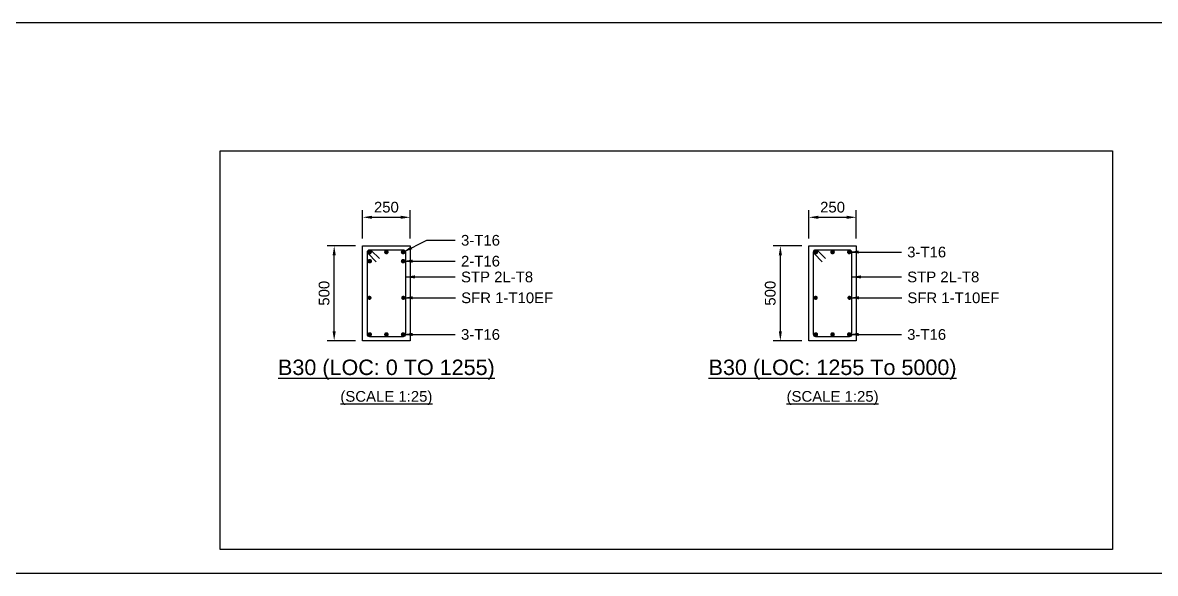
# Model space of a CAD drawing. Header units: inches. Extents: x -2000 to 143800, y -765100 to 3300.
# Drawn here: x 37837 to 61700, y -411700 to -400100 of the extents above; entities that cross this region are included whole.
import ezdxf
from ezdxf.enums import TextEntityAlignment as Align

# ---------------------------------------------------------------- set-up
doc = ezdxf.new("R2010")
doc.units = ezdxf.units.IN
doc.header["$LTSCALE"] = 1000
doc.header["$MEASUREMENT"] = 0
for name, color, linetype in [('Concrete Line', 2, 'Continuous'), ('Dimension', 31, 'Continuous'), ('Labels', 4, 'Continuous'), ('Link', 225, 'Continuous'), ('Reinforcement', 4, 'Continuous'), ('Schedule Border', 60, 'Continuous'), ('Text', 31, 'Continuous')]:
    doc.layers.add(name, color=color, linetype=linetype)
doc.styles.add('SC-SansSerif', font='SansSerif')
doc.dimstyles.new('SCBBSDimStyl', dxfattribs={"dimtxt": 225, "dimasz": 200, "dimexe": 150, "dimexo": 150, "dimgap": 100, "dimtad": 1, "dimtoh": 1, "dimdec": 0, "dimzin": 0, "dimdsep": 46, "dimtxsty": 'SC-SansSerif', "dimcen": 0.09, "dimclrd": 8, "dimclre": 8, "dimclrt": 31, "dimadec": 0, "dimazin": 0, "dimtfac": 1, "dimtdec": 0, "dimtix": 1, "dimtofl": 0, "dimtmove": 0, "dimatfit": 3, "dimfxl": 1, "dimtolj": 1, "dimtzin": 0, "dimarcsym": 0})

# ---------------------------------------------------------------- blocks, each defined once
blk = doc.blocks.new('*D281')
at = {"color": 8, "linetype": 'ByBlock', "lineweight": -2}
for p, q in [((45000, -404650), (45000, -404050)), ((45200, -404200), (45800, -404200)), ((46000, -404650), (46000, -404050))]:
    blk.add_line(p, q, dxfattribs=at)
at = {"color": 8}
for points in [[(45000, -404200), (45200, -404167), (45200, -404233)], [(46000, -404200), (45800, -404233), (45800, -404167)]]:
    blk.add_solid(points, dxfattribs=at)
at = {"layer": 'DEFPOINTS', "color": 31}
for p in [(45000, -404200), (45000, -404800), (46000, -404800)]:
    blk.add_point(p, dxfattribs=at)
at = {"color": 31, "insert": (45500, -403988), "char_height": 225, "attachment_point": 5, "style": 'SC-SansSerif'}
blk.add_mtext('\\A1;250', dxfattribs=at)
blk = doc.blocks.new('*D282')
at = {"color": 8, "linetype": 'ByBlock', "lineweight": -2}
for p, q in [((44850, -404800), (44250, -404800)), ((44400, -406600), (44400, -405000)), ((44850, -406800), (44250, -406800))]:
    blk.add_line(p, q, dxfattribs=at)
at = {"color": 8}
for points in [[(44400, -404800), (44433, -405000), (44367, -405000)], [(44400, -406800), (44367, -406600), (44433, -406600)]]:
    blk.add_solid(points, dxfattribs=at)
at = {"layer": 'DEFPOINTS', "color": 31}
for p in [(45000, -404800), (44400, -406800), (45000, -406800)]:
    blk.add_point(p, dxfattribs=at)
at = {"color": 31, "insert": (44188, -405800), "char_height": 225, "attachment_point": 5, "rotation": 90, "style": 'SC-SansSerif'}
blk.add_mtext('\\A1;500', dxfattribs=at)
blk = doc.blocks.new('*D283')
at = {"color": 8, "linetype": 'ByBlock', "lineweight": -2}
for p, q in [((54400, -404650), (54400, -404050)), ((54600, -404200), (55200, -404200)), ((55400, -404650), (55400, -404050))]:
    blk.add_line(p, q, dxfattribs=at)
at = {"color": 8}
for points in [[(54400, -404200), (54600, -404167), (54600, -404233)], [(55400, -404200), (55200, -404233), (55200, -404167)]]:
    blk.add_solid(points, dxfattribs=at)
at = {"layer": 'DEFPOINTS', "color": 31}
for p in [(54400, -404200), (54400, -404800), (55400, -404800)]:
    blk.add_point(p, dxfattribs=at)
at = {"color": 31, "insert": (54900, -403988), "char_height": 225, "attachment_point": 5, "style": 'SC-SansSerif'}
blk.add_mtext('\\A1;250', dxfattribs=at)
blk = doc.blocks.new('*D284')
at = {"color": 8, "linetype": 'ByBlock', "lineweight": -2}
for p, q in [((54250, -404800), (53650, -404800)), ((53800, -406600), (53800, -405000)), ((54250, -406800), (53650, -406800))]:
    blk.add_line(p, q, dxfattribs=at)
at = {"color": 8}
for points in [[(53800, -404800), (53833, -405000), (53767, -405000)], [(53800, -406800), (53767, -406600), (53833, -406600)]]:
    blk.add_solid(points, dxfattribs=at)
at = {"layer": 'DEFPOINTS', "color": 31}
for p in [(54400, -404800), (53800, -406800), (54400, -406800)]:
    blk.add_point(p, dxfattribs=at)
at = {"color": 31, "insert": (53588, -405800), "char_height": 225, "attachment_point": 5, "rotation": 90, "style": 'SC-SansSerif'}
blk.add_mtext('\\A1;500', dxfattribs=at)

msp = doc.modelspace()

# ---------------------------------------------------------------- linework, layer by layer
at = {"layer": 'Concrete Line'}
for points in [[(45000, -404800), (46000, -404800), (46000, -406800), (45000, -406800)], [(54400, -404800), (55400, -404800), (55400, -406800), (54400, -406800)]]:
    msp.add_lwpolyline(points, close=True, dxfattribs=at)
at = {"layer": 'Link'}
for points in [[(45283.8, -405135.6), (45114.1, -404965.9, -0.6681786), (45148, -404884), (45852, -404884, -0.4142136), (45900, -404932), (45900, -406668, -0.4142136), (45852, -406716), (45148, -406716, -0.4142136), (45100, -406668), (45100, -404932, -0.6681786), (45181.9, -404898.1), (45351.7, -405067.8)], [(54683.8, -405135.6), (54514.1, -404965.9, -0.6681786), (54548, -404884), (55252, -404884, -0.4142136), (55300, -404932), (55300, -406668, -0.4142136), (55252, -406716), (54548, -406716, -0.4142136), (54500, -406668), (54500, -404932, -0.6681786), (54581.9, -404898.1), (54751.7, -405067.8)]]:
    msp.add_lwpolyline(points, format="xyb", dxfattribs=at)
at = {"layer": 'Reinforcement'}
for points, const_width in [([(45124, -404932, 1), (45172, -404932, 1)], 48), ([(45476, -404932, 1), (45524, -404932, 1)], 48), ([(45828, -404932, 1), (45876, -404932, 1)], 48), ([(54524, -404932, 1), (54572, -404932, 1)], 48), ([(54876, -404932, 1), (54924, -404932, 1)], 48), ([(55228, -404932, 1), (55276, -404932, 1)], 48), ([(45124, -405124, 1), (45172, -405124, 1)], 48), ([(45828, -405124, 1), (45876, -405124, 1)], 48), ([(45122, -405896, 1), (45166, -405896, 1)], 44), ([(45834, -405896, 1), (45878, -405896, 1)], 44), ([(54522, -405896, 1), (54566, -405896, 1)], 44), ([(55234, -405896, 1), (55278, -405896, 1)], 44), ([(45124, -406668, 1), (45172, -406668, 1)], 48), ([(45476, -406668, 1), (45524, -406668, 1)], 48), ([(45828, -406668, 1), (45876, -406668, 1)], 48), ([(54524, -406668, 1), (54572, -406668, 1)], 48), ([(54876, -406668, 1), (54924, -406668, 1)], 48), ([(55228, -406668, 1), (55276, -406668, 1)], 48)]:
    msp.add_lwpolyline(points, format="xyb", close=True, dxfattribs=dict(at, const_width=const_width))
at = {"layer": 'Schedule Border'}
for points in [[(-2000, -400100), (95000, -400100), (95000, -411700), (-2000, -411700)], [(42000, -402800), (60800, -402800), (60800, -411200), (42000, -411200)]]:
    msp.add_lwpolyline(points, close=True, dxfattribs=at)

# ---------------------------------------------------------------- texts
at = {"layer": 'Labels', "style": 'SC-SansSerif'}
for s, p in [('%%uB30 (LOC: 0 TO 1255)', (45500, -407400)), ('%%uB30 (LOC: 1255 To 5000)', (54900, -407400))]:
    msp.add_text(s, height=325, dxfattribs=at).set_placement(p, align=Align.MIDDLE)
at = {"layer": 'Text', "style": 'SC-SansSerif'}
for s, p in [('3-T16', (47072, -404684)), ('3-T16', (56472, -404932)), ('2-T16', (47072, -405124)), ('STP 2L-T8', (47072, -405456)), ('STP 2L-T8', (56472, -405456)), ('SFR 1-T10EF', (47076, -405896)), ('SFR 1-T10EF', (56476, -405896)), ('3-T16', (47072, -406668)), ('3-T16', (56472, -406668))]:
    msp.add_text(s, height=225, dxfattribs=at).set_placement(p, align=Align.MIDDLE_LEFT)
for p in [(45500, -408000), (54900, -408000)]:
    msp.add_text('%%u(SCALE 1:25)', height=225, dxfattribs=at).set_placement(p, align=Align.MIDDLE)

# ---------------------------------------------------------------- dimensions: what is measured, and where the dimension line sits
at = {"layer": 'Dimension'}
for base, p1, p2, angle, text, picture, middle in [((46000, -404200), (45000, -404800), (46000, -404800), 0, '250', '*D281', (45500, -404200)), ((55400, -404200), (54400, -404800), (55400, -404800), 0, '250', '*D283', (54900, -404200)), ((44400, -404800), (45000, -406800), (45000, -404800), 90, '500', '*D282', (44400, -405800)), ((53800, -404800), (54400, -406800), (54400, -404800), 90, '500', '*D284', (53800, -405800))]:
    dim = msp.add_linear_dim(base=base, p1=p1, p2=p2, angle=angle, text=text, dimstyle='SCBBSDimStyl', override={"dimjust": 0}, dxfattribs=at)
    dim.commit()
    dim.dimension.update_dxf_attribs({"geometry": picture, "text_midpoint": middle, "dimtype": 129})

# ---------------------------------------------------------------- leaders
at = {"layer": 'Dimension', "color": 8}
for points in [[(45852, -404932), (46352, -404684), (46952, -404684)], [(55252, -404932), (55752, -404932), (56352, -404932)], [(45852, -405124), (46352, -405124), (46952, -405124)], [(45900, -405456), (46952, -405456)], [(55300, -405456), (56352, -405456)], [(45856, -405896), (46956, -405896)], [(55256, -405896), (56356, -405896)], [(45852, -406668), (46352, -406668), (46952, -406668)], [(55252, -406668), (55752, -406668), (56352, -406668)]]:
    msp.add_leader(points, dimstyle='SCBBSDimStyl', dxfattribs=at)

doc.saveas('drawing.dxf')
